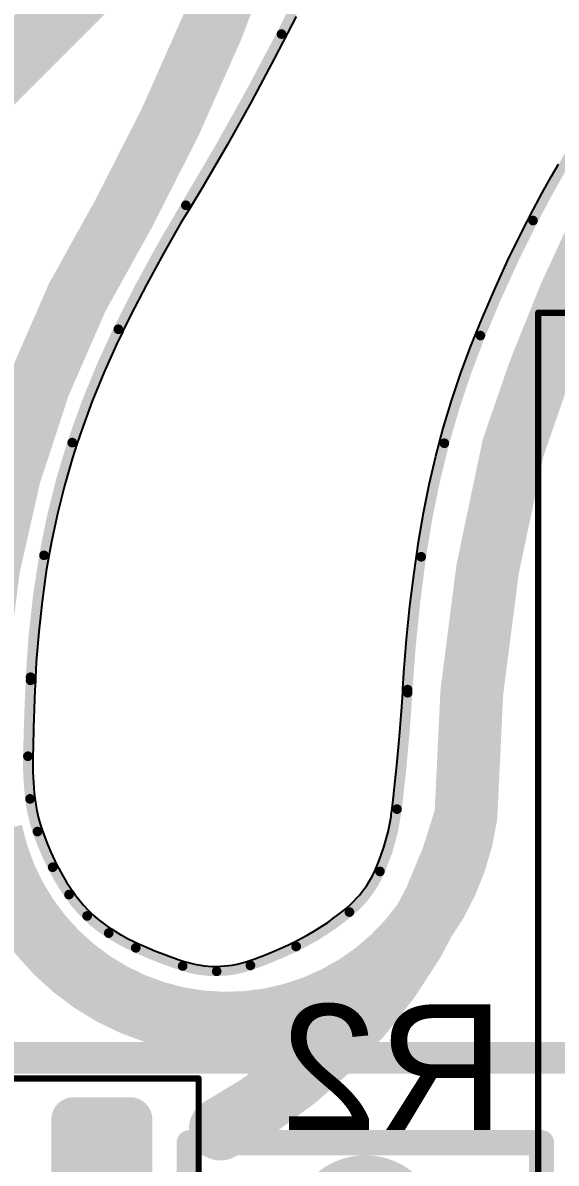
# Model space of a CAD drawing. Header units: inches. Extents: x -26.6 to 26.5, y -26.3 to 21.9.
# Drawn here: x 11.78 to 16.02, y -9.76 to -0.69 of the extents above; entities that cross this region are included whole.
import ezdxf

# ---------------------------------------------------------------- set-up
doc = ezdxf.new("R2010")
doc.units = ezdxf.units.IN
for name, color, linetype in [('Bottom 3D Body', 56, 'Continuous'), ('Bottom Assembly', 56, 'Continuous'), ('Bottom Component Center', 56, 'Continuous'), ('Bottom Courtyard', 56, 'Continuous'), ('Bottom Layer', 5, 'Continuous'), ('Bottom Overlay', 54, 'Continuous'), ('Bottom Solder', 6, 'Continuous'), ('Mechanical 4', 56, 'Continuous'), ('Multi-Layer', 9, 'Continuous'), ('Pad Holes', 156, 'Continuous'), ('Top 3D Body', 56, 'Continuous'), ('Top Courtyard', 56, 'Continuous'), ('Top Layer', 1, 'Continuous'), ('Top Overlay', 2, 'Continuous'), ('Top Paste', 8, 'Continuous'), ('Top Solder', 216, 'Continuous')]:
    doc.layers.add(name, color=color, linetype=linetype)
doc.styles.add('Arial', font='', dxfattribs={"height": 0.2})
doc.styles.get('Arial').set_extended_font_data('Arial')

# ---------------------------------------------------------------- blocks, each defined once
blk = doc.blocks.new('RES_THT_025W_10__B_18')
at = {"layer": 'Bottom Courtyard'}
for points in [[(-3.65, -1.4, 0.05, 0.05, 0), (-3.65, -0.85, 0.05, 0.05, 0)], [(3.65, -1.4, 0.05, 0.05, 0), (-3.65, -1.4, 0.05, 0.05, 0)]]:
    blk.add_lwpolyline(points, format="xyseb", dxfattribs=at)
blk.add_lwpolyline([(-3.6625, -1.4, 0.025, 0.025, 1), (-3.6375, -1.4, 0.025, 0.025, 1)], format="xyseb", close=True, dxfattribs=at)
blk.add_lwpolyline([(-3.6625, -1.4, 0.025, 0.025, 1), (-3.6375, -1.4, 0.025, 0.025, 1)], format="xyseb", close=True, dxfattribs=at)
blk = doc.blocks.new('SOP8_21')
at = {"layer": 'Top Layer'}
h = blk.add_hatch(color=1, dxfattribs=at)
edge = h.paths.add_edge_path()
edge.add_arc((-3.385, 2.13), 0.075, 90, 180)
edge.add_line((-3.46, 2.13), (-3.46, 1.68))
edge.add_arc((-3.385, 1.68), 0.075, 180, 270)
edge.add_line((-3.385, 1.605), (-1.775, 1.605))
edge.add_arc((-1.775, 1.68), 0.075, 270, 360)
edge.add_line((-1.7, 1.68), (-1.7, 2.13))
edge.add_arc((-1.775, 2.13), 0.075, 0, 90)
edge.add_line((-1.775, 2.205), (-3.385, 2.205))
h = blk.add_hatch(color=1, dxfattribs=at)
edge = h.paths.add_edge_path()
edge.add_arc((1.775, 2.13), 0.075, 90, 180)
edge.add_line((1.7, 2.13), (1.7, 1.68))
edge.add_arc((1.775, 1.68), 0.075, 180, 270)
edge.add_line((1.775, 1.605), (3.385, 1.605))
edge.add_arc((3.385, 1.68), 0.075, 270, 360)
edge.add_line((3.46, 1.68), (3.46, 2.13))
edge.add_arc((3.385, 2.13), 0.075, 0, 90)
edge.add_line((3.385, 2.205), (1.775, 2.205))
h = blk.add_hatch(color=1, dxfattribs=at)
edge = h.paths.add_edge_path()
edge.add_arc((-3.385, 0.86), 0.075, 90, 180)
edge.add_line((-3.46, 0.86), (-3.46, 0.41))
edge.add_arc((-3.385, 0.41), 0.075, 180, 270)
edge.add_line((-3.385, 0.335), (-1.775, 0.335))
edge.add_arc((-1.775, 0.41), 0.075, 270, 360)
edge.add_line((-1.7, 0.41), (-1.7, 0.86))
edge.add_arc((-1.775, 0.86), 0.075, 0, 90)
edge.add_line((-1.775, 0.935), (-3.385, 0.935))
h = blk.add_hatch(color=1, dxfattribs=at)
edge = h.paths.add_edge_path()
edge.add_arc((1.775, 0.86), 0.075, 90, 180)
edge.add_line((1.7, 0.86), (1.7, 0.41))
edge.add_arc((1.775, 0.41), 0.075, 180, 270)
edge.add_line((1.775, 0.335), (3.385, 0.335))
edge.add_arc((3.385, 0.41), 0.075, 270, 360)
edge.add_line((3.46, 0.41), (3.46, 0.86))
edge.add_arc((3.385, 0.86), 0.075, 0, 90)
edge.add_line((3.385, 0.935), (1.775, 0.935))
h = blk.add_hatch(color=1, dxfattribs=at)
edge = h.paths.add_edge_path()
edge.add_arc((-3.385, -0.41), 0.075, 90, 180)
edge.add_line((-3.46, -0.41), (-3.46, -0.86))
edge.add_arc((-3.385, -0.86), 0.075, 180, 270)
edge.add_line((-3.385, -0.935), (-1.775, -0.935))
edge.add_arc((-1.775, -0.86), 0.075, 270, 360)
edge.add_line((-1.7, -0.86), (-1.7, -0.41))
edge.add_arc((-1.775, -0.41), 0.075, 0, 90)
edge.add_line((-1.775, -0.335), (-3.385, -0.335))
h = blk.add_hatch(color=1, dxfattribs=at)
edge = h.paths.add_edge_path()
edge.add_arc((1.775, -0.41), 0.075, 90, 180)
edge.add_line((1.7, -0.41), (1.7, -0.86))
edge.add_arc((1.775, -0.86), 0.075, 180, 270)
edge.add_line((1.775, -0.935), (3.385, -0.935))
edge.add_arc((3.385, -0.86), 0.075, 270, 360)
edge.add_line((3.46, -0.86), (3.46, -0.41))
edge.add_arc((3.385, -0.41), 0.075, 0, 90)
edge.add_line((3.385, -0.335), (1.775, -0.335))
h = blk.add_hatch(color=1, dxfattribs=at)
edge = h.paths.add_edge_path()
edge.add_arc((-3.385, -1.68), 0.075, 90, 180)
edge.add_line((-3.46, -1.68), (-3.46, -2.13))
edge.add_arc((-3.385, -2.13), 0.075, 180, 270)
edge.add_line((-3.385, -2.205), (-1.775, -2.205))
edge.add_arc((-1.775, -2.13), 0.075, 270, 360)
edge.add_line((-1.7, -2.13), (-1.7, -1.68))
edge.add_arc((-1.775, -1.68), 0.075, 0, 90)
edge.add_line((-1.775, -1.605), (-3.385, -1.605))
h = blk.add_hatch(color=1, dxfattribs=at)
edge = h.paths.add_edge_path()
edge.add_arc((1.775, -1.68), 0.075, 90, 180)
edge.add_line((1.7, -1.68), (1.7, -2.13))
edge.add_arc((1.775, -2.13), 0.075, 180, 270)
edge.add_line((1.775, -2.205), (3.385, -2.205))
edge.add_arc((3.385, -2.13), 0.075, 270, 360)
edge.add_line((3.46, -2.13), (3.46, -1.68))
edge.add_arc((3.385, -1.68), 0.075, 0, 90)
edge.add_line((3.385, -1.605), (1.775, -1.605))
at = {"layer": 'Top Paste'}
h = blk.add_hatch(color=8, dxfattribs=at)
edge = h.paths.add_edge_path()
edge.add_arc((-3.385, 2.13), 0.075, 90, 180)
edge.add_line((-3.46, 2.13), (-3.46, 1.68))
edge.add_arc((-3.385, 1.68), 0.075, 180, 270)
edge.add_line((-3.385, 1.605), (-1.775, 1.605))
edge.add_arc((-1.775, 1.68), 0.075, 270, 360)
edge.add_line((-1.7, 1.68), (-1.7, 2.13))
edge.add_arc((-1.775, 2.13), 0.075, 0, 90)
edge.add_line((-1.775, 2.205), (-3.385, 2.205))
h = blk.add_hatch(color=8, dxfattribs=at)
edge = h.paths.add_edge_path()
edge.add_arc((1.775, 2.13), 0.075, 90, 180)
edge.add_line((1.7, 2.13), (1.7, 1.68))
edge.add_arc((1.775, 1.68), 0.075, 180, 270)
edge.add_line((1.775, 1.605), (3.385, 1.605))
edge.add_arc((3.385, 1.68), 0.075, 270, 360)
edge.add_line((3.46, 1.68), (3.46, 2.13))
edge.add_arc((3.385, 2.13), 0.075, 0, 90)
edge.add_line((3.385, 2.205), (1.775, 2.205))
h = blk.add_hatch(color=8, dxfattribs=at)
edge = h.paths.add_edge_path()
edge.add_arc((-3.385, 0.86), 0.075, 90, 180)
edge.add_line((-3.46, 0.86), (-3.46, 0.41))
edge.add_arc((-3.385, 0.41), 0.075, 180, 270)
edge.add_line((-3.385, 0.335), (-1.775, 0.335))
edge.add_arc((-1.775, 0.41), 0.075, 270, 360)
edge.add_line((-1.7, 0.41), (-1.7, 0.86))
edge.add_arc((-1.775, 0.86), 0.075, 0, 90)
edge.add_line((-1.775, 0.935), (-3.385, 0.935))
h = blk.add_hatch(color=8, dxfattribs=at)
edge = h.paths.add_edge_path()
edge.add_arc((1.775, 0.86), 0.075, 90, 180)
edge.add_line((1.7, 0.86), (1.7, 0.41))
edge.add_arc((1.775, 0.41), 0.075, 180, 270)
edge.add_line((1.775, 0.335), (3.385, 0.335))
edge.add_arc((3.385, 0.41), 0.075, 270, 360)
edge.add_line((3.46, 0.41), (3.46, 0.86))
edge.add_arc((3.385, 0.86), 0.075, 0, 90)
edge.add_line((3.385, 0.935), (1.775, 0.935))
h = blk.add_hatch(color=8, dxfattribs=at)
edge = h.paths.add_edge_path()
edge.add_arc((-3.385, -0.41), 0.075, 90, 180)
edge.add_line((-3.46, -0.41), (-3.46, -0.86))
edge.add_arc((-3.385, -0.86), 0.075, 180, 270)
edge.add_line((-3.385, -0.935), (-1.775, -0.935))
edge.add_arc((-1.775, -0.86), 0.075, 270, 360)
edge.add_line((-1.7, -0.86), (-1.7, -0.41))
edge.add_arc((-1.775, -0.41), 0.075, 0, 90)
edge.add_line((-1.775, -0.335), (-3.385, -0.335))
h = blk.add_hatch(color=8, dxfattribs=at)
edge = h.paths.add_edge_path()
edge.add_arc((1.775, -0.41), 0.075, 90, 180)
edge.add_line((1.7, -0.41), (1.7, -0.86))
edge.add_arc((1.775, -0.86), 0.075, 180, 270)
edge.add_line((1.775, -0.935), (3.385, -0.935))
edge.add_arc((3.385, -0.86), 0.075, 270, 360)
edge.add_line((3.46, -0.86), (3.46, -0.41))
edge.add_arc((3.385, -0.41), 0.075, 0, 90)
edge.add_line((3.385, -0.335), (1.775, -0.335))
h = blk.add_hatch(color=8, dxfattribs=at)
edge = h.paths.add_edge_path()
edge.add_arc((-3.385, -1.68), 0.075, 90, 180)
edge.add_line((-3.46, -1.68), (-3.46, -2.13))
edge.add_arc((-3.385, -2.13), 0.075, 180, 270)
edge.add_line((-3.385, -2.205), (-1.775, -2.205))
edge.add_arc((-1.775, -2.13), 0.075, 270, 360)
edge.add_line((-1.7, -2.13), (-1.7, -1.68))
edge.add_arc((-1.775, -1.68), 0.075, 0, 90)
edge.add_line((-1.775, -1.605), (-3.385, -1.605))
h = blk.add_hatch(color=8, dxfattribs=at)
edge = h.paths.add_edge_path()
edge.add_arc((1.775, -1.68), 0.075, 90, 180)
edge.add_line((1.7, -1.68), (1.7, -2.13))
edge.add_arc((1.775, -2.13), 0.075, 180, 270)
edge.add_line((1.775, -2.205), (3.385, -2.205))
edge.add_arc((3.385, -2.13), 0.075, 270, 360)
edge.add_line((3.46, -2.13), (3.46, -1.68))
edge.add_arc((3.385, -1.68), 0.075, 0, 90)
edge.add_line((3.385, -1.605), (1.775, -1.605))
at = {"layer": 'Top Solder'}
h = blk.add_hatch(color=216, dxfattribs=at)
edge = h.paths.add_edge_path()
edge.add_arc((-3.385, 2.13), 0.177, 90, 180)
edge.add_line((-3.562, 2.13), (-3.562, 1.68))
edge.add_arc((-3.385, 1.68), 0.177, 180, 270)
edge.add_line((-3.385, 1.503), (-1.775, 1.503))
edge.add_arc((-1.775, 1.68), 0.177, 270, 360)
edge.add_line((-1.598, 1.68), (-1.598, 2.13))
edge.add_arc((-1.775, 2.13), 0.177, 0, 90)
edge.add_line((-1.775, 2.307), (-3.385, 2.307))
h = blk.add_hatch(color=216, dxfattribs=at)
edge = h.paths.add_edge_path()
edge.add_arc((1.775, 2.13), 0.177, 90, 180)
edge.add_line((1.598, 2.13), (1.598, 1.68))
edge.add_arc((1.775, 1.68), 0.177, 180, 270)
edge.add_line((1.775, 1.503), (3.385, 1.503))
edge.add_arc((3.385, 1.68), 0.177, 270, 360)
edge.add_line((3.562, 1.68), (3.562, 2.13))
edge.add_arc((3.385, 2.13), 0.177, 0, 90)
edge.add_line((3.385, 2.307), (1.775, 2.307))
h = blk.add_hatch(color=216, dxfattribs=at)
edge = h.paths.add_edge_path()
edge.add_arc((-3.385, 0.86), 0.177, 90, 180)
edge.add_line((-3.562, 0.86), (-3.562, 0.41))
edge.add_arc((-3.385, 0.41), 0.177, 180, 270)
edge.add_line((-3.385, 0.233), (-1.775, 0.233))
edge.add_arc((-1.775, 0.41), 0.177, 270, 360)
edge.add_line((-1.598, 0.41), (-1.598, 0.86))
edge.add_arc((-1.775, 0.86), 0.177, 0, 90)
edge.add_line((-1.775, 1.037), (-3.385, 1.037))
h = blk.add_hatch(color=216, dxfattribs=at)
edge = h.paths.add_edge_path()
edge.add_arc((1.775, 0.86), 0.177, 90, 180)
edge.add_line((1.598, 0.86), (1.598, 0.41))
edge.add_arc((1.775, 0.41), 0.177, 180, 270)
edge.add_line((1.775, 0.233), (3.385, 0.233))
edge.add_arc((3.385, 0.41), 0.177, 270, 360)
edge.add_line((3.562, 0.41), (3.562, 0.86))
edge.add_arc((3.385, 0.86), 0.177, 0, 90)
edge.add_line((3.385, 1.037), (1.775, 1.037))
h = blk.add_hatch(color=216, dxfattribs=at)
edge = h.paths.add_edge_path()
edge.add_arc((-3.385, -0.41), 0.177, 90, 180)
edge.add_line((-3.562, -0.41), (-3.562, -0.86))
edge.add_arc((-3.385, -0.86), 0.177, 180, 270)
edge.add_line((-3.385, -1.037), (-1.775, -1.037))
edge.add_arc((-1.775, -0.86), 0.177, 270, 360)
edge.add_line((-1.598, -0.86), (-1.598, -0.41))
edge.add_arc((-1.775, -0.41), 0.177, 0, 90)
edge.add_line((-1.775, -0.233), (-3.385, -0.233))
h = blk.add_hatch(color=216, dxfattribs=at)
edge = h.paths.add_edge_path()
edge.add_arc((1.775, -0.41), 0.177, 90, 180)
edge.add_line((1.598, -0.41), (1.598, -0.86))
edge.add_arc((1.775, -0.86), 0.177, 180, 270)
edge.add_line((1.775, -1.037), (3.385, -1.037))
edge.add_arc((3.385, -0.86), 0.177, 270, 360)
edge.add_line((3.562, -0.86), (3.562, -0.41))
edge.add_arc((3.385, -0.41), 0.177, 0, 90)
edge.add_line((3.385, -0.233), (1.775, -0.233))
h = blk.add_hatch(color=216, dxfattribs=at)
edge = h.paths.add_edge_path()
edge.add_arc((-3.385, -1.68), 0.177, 90, 180)
edge.add_line((-3.562, -1.68), (-3.562, -2.13))
edge.add_arc((-3.385, -2.13), 0.177, 180, 270)
edge.add_line((-3.385, -2.307), (-1.775, -2.307))
edge.add_arc((-1.775, -2.13), 0.177, 270, 360)
edge.add_line((-1.598, -2.13), (-1.598, -1.68))
edge.add_arc((-1.775, -1.68), 0.177, 0, 90)
edge.add_line((-1.775, -1.503), (-3.385, -1.503))
h = blk.add_hatch(color=216, dxfattribs=at)
edge = h.paths.add_edge_path()
edge.add_arc((1.775, -1.68), 0.177, 90, 180)
edge.add_line((1.598, -1.68), (1.598, -2.13))
edge.add_arc((1.775, -2.13), 0.177, 180, 270)
edge.add_line((1.775, -2.307), (3.385, -2.307))
edge.add_arc((3.385, -2.13), 0.177, 270, 360)
edge.add_line((3.562, -2.13), (3.562, -1.68))
edge.add_arc((3.385, -1.68), 0.177, 0, 90)
edge.add_line((3.385, -1.503), (1.775, -1.503))
at = {"layer": 'Top 3D Body'}
for points in [[(-2.821, 2.794, 0.2, 0.2, 1), (-3.021, 2.794, 0.2, 0.2, 1)], [(-3.071, 2.794, 0.1, 0.1, 1), (-2.971, 2.794, 0.1, 0.1, 1)], [(-2.871, 2.794, 0.1, 0.1, 1), (-2.771, 2.794, 0.1, 0.1, 1)], [(-1.9818, 2.425, 0.0635, 0.0635, 1), (-1.9183, 2.425, 0.0635, 0.0635, 1)], [(-1.9818, 2.425, 0.0635, 0.0635, 1), (-1.9183, 2.425, 0.0635, 0.0635, 1)], [(1.9183, 2.425, 0.0635, 0.0635, 1), (1.9818, 2.425, 0.0635, 0.0635, 1)], [(1.9183, 2.425, 0.0635, 0.0635, 1), (1.9818, 2.425, 0.0635, 0.0635, 1)], [(-1.9818, -2.425, 0.0635, 0.0635, 1), (-1.9183, -2.425, 0.0635, 0.0635, 1)], [(-1.9818, -2.425, 0.0635, 0.0635, 1), (-1.9183, -2.425, 0.0635, 0.0635, 1)], [(1.9183, -2.425, 0.0635, 0.0635, 1), (1.9818, -2.425, 0.0635, 0.0635, 1)], [(1.9183, -2.425, 0.0635, 0.0635, 1), (1.9818, -2.425, 0.0635, 0.0635, 1)]]:
    blk.add_lwpolyline(points, format="xyseb", close=True, dxfattribs=at)
for points in [[(-1.95, 2.425, 0.127, 0.127, 0), (1.95, 2.425, 0.127, 0.127, 0)], [(-1.95, 2.425, 0.127, 0.127, 0), (-1.95, -2.425, 0.127, 0.127, 0)], [(1.95, 2.425, 0.127, 0.127, 0), (1.95, -2.425, 0.127, 0.127, 0)], [(-1.95, -2.425, 0.127, 0.127, 0), (1.95, -2.425, 0.127, 0.127, 0)]]:
    blk.add_lwpolyline(points, format="xyseb", dxfattribs=at)
at = {"layer": 'Top Courtyard'}
for points in [[(-3.71, 2.675, 0.05, 0.05, 0), (3.71, 2.675, 0.05, 0.05, 0)], [(-3.71, 2.675, 0.05, 0.05, 0), (-3.71, -2.675, 0.05, 0.05, 0)], [(3.71, 2.675, 0.05, 0.05, 0), (3.71, -2.675, 0.05, 0.05, 0)], [(-3.71, -2.675, 0.05, 0.05, 0), (3.71, -2.675, 0.05, 0.05, 0)]]:
    blk.add_lwpolyline(points, format="xyseb", dxfattribs=at)
for points in [[(-3.7225, 2.675, 0.025, 0.025, 1), (-3.6975, 2.675, 0.025, 0.025, 1)], [(-3.7225, 2.675, 0.025, 0.025, 1), (-3.6975, 2.675, 0.025, 0.025, 1)], [(3.6975, 2.675, 0.025, 0.025, 1), (3.7225, 2.675, 0.025, 0.025, 1)], [(3.6975, 2.675, 0.025, 0.025, 1), (3.7225, 2.675, 0.025, 0.025, 1)], [(-3.7225, -2.675, 0.025, 0.025, 1), (-3.6975, -2.675, 0.025, 0.025, 1)], [(-3.7225, -2.675, 0.025, 0.025, 1), (-3.6975, -2.675, 0.025, 0.025, 1)], [(3.6975, -2.675, 0.025, 0.025, 1), (3.7225, -2.675, 0.025, 0.025, 1)], [(3.6975, -2.675, 0.025, 0.025, 1), (3.7225, -2.675, 0.025, 0.025, 1)]]:
    blk.add_lwpolyline(points, format="xyseb", close=True, dxfattribs=at)
at = {"layer": 'Top Overlay'}
for points in [[(-2.821, 2.794, 0.2, 0.2, 1), (-3.021, 2.794, 0.2, 0.2, 1)], [(-3.071, 2.794, 0.1, 0.1, 1), (-2.971, 2.794, 0.1, 0.1, 1)], [(-2.871, 2.794, 0.1, 0.1, 1), (-2.771, 2.794, 0.1, 0.1, 1)], [(-1.9818, 2.525, 0.0635, 0.0635, 1), (-1.9183, 2.525, 0.0635, 0.0635, 1)], [(1.9183, 2.525, 0.0635, 0.0635, 1), (1.9818, 2.525, 0.0635, 0.0635, 1)], [(-1.9818, -2.525, 0.0635, 0.0635, 1), (-1.9183, -2.525, 0.0635, 0.0635, 1)], [(1.9183, -2.525, 0.0635, 0.0635, 1), (1.9818, -2.525, 0.0635, 0.0635, 1)]]:
    blk.add_lwpolyline(points, format="xyseb", close=True, dxfattribs=at)
for points in [[(-1.95, 2.525, 0.127, 0.127, 0), (1.95, 2.525, 0.127, 0.127, 0)], [(-1.95, -2.525, 0.127, 0.127, 0), (1.95, -2.525, 0.127, 0.127, 0)]]:
    blk.add_lwpolyline(points, format="xyseb", dxfattribs=at)
blk = doc.blocks.new('THT_CAP_B_24')
at = {"layer": 'Bottom Layer'}
blk.add_hatch(color=5, dxfattribs=at).paths.add_polyline_path([(-3.1, 0.6), (-1.9, 0.6), (-1.9, -0.6), (-3.1, -0.6)])
h = blk.add_hatch(color=5, dxfattribs=at)
edge = h.paths.add_edge_path()
edge.add_arc((2.5, 0), 0.6, 0, 360)
at = {"layer": 'Bottom Solder'}
blk.add_hatch(color=6, dxfattribs=at).paths.add_polyline_path([(-3.1, 0.6), (-1.9, 0.6), (-1.9, -0.6), (-3.1, -0.6)])
h = blk.add_hatch(color=6, dxfattribs=at)
edge = h.paths.add_edge_path()
edge.add_arc((2.5, 0), 0.6, 0, 360)
at = {"layer": 'Multi-Layer'}
blk.add_hatch(color=9, dxfattribs=at).paths.add_polyline_path([(-3.1, 0.6), (-1.9, 0.6), (-1.9, -0.6), (-3.1, -0.6)])
h = blk.add_hatch(color=9, dxfattribs=at)
edge = h.paths.add_edge_path()
edge.add_arc((2.5, 0), 0.6, 0, 360)
at = {"layer": 'Pad Holes'}
h = blk.add_hatch(color=7, dxfattribs=at)
edge = h.paths.add_edge_path()
edge.add_arc((-2.5, 0), 0.35, 0, 360)
h = blk.add_hatch(color=7, dxfattribs=at)
edge = h.paths.add_edge_path()
edge.add_arc((2.5, 0), 0.35, 0, 360)
at = {"layer": 'Top Layer'}
blk.add_hatch(color=1, dxfattribs=at).paths.add_polyline_path([(-3.1, 0.6), (-1.9, 0.6), (-1.9, -0.6), (-3.1, -0.6)])
h = blk.add_hatch(color=1, dxfattribs=at)
edge = h.paths.add_edge_path()
edge.add_arc((2.5, 0), 0.6, 0, 360)
at = {"layer": 'Top Solder'}
blk.add_hatch(color=216, dxfattribs=at).paths.add_polyline_path([(-3.1, 0.6), (-1.9, 0.6), (-1.9, -0.6), (-3.1, -0.6)])
h = blk.add_hatch(color=216, dxfattribs=at)
edge = h.paths.add_edge_path()
edge.add_arc((2.5, 0), 0.6, 0, 360)
at = {"layer": 'Bottom 3D Body'}
for points in [[(-2, 1.3, 0.2, 0.2, 0), (2, 1.3, 0.2, 0.2, 0)], [(-2, 1.3, 0.2, 0.2, 0), (-2, -1.3, 0.2, 0.2, 0)], [(2, 1.3, 0.2, 0.2, 0), (2, -1.3, 0.2, 0.2, 0)], [(-2, -1.3, 0.2, 0.2, 0), (2, -1.3, 0.2, 0.2, 0)]]:
    blk.add_lwpolyline(points, format="xyseb", dxfattribs=at)
for points in [[(-2.05, 1.3, 0.1, 0.1, 1), (-1.95, 1.3, 0.1, 0.1, 1)], [(-2.05, 1.3, 0.1, 0.1, 1), (-1.95, 1.3, 0.1, 0.1, 1)], [(1.95, 1.3, 0.1, 0.1, 1), (2.05, 1.3, 0.1, 0.1, 1)], [(1.95, 1.3, 0.1, 0.1, 1), (2.05, 1.3, 0.1, 0.1, 1)], [(-2.05, -1.3, 0.1, 0.1, 1), (-1.95, -1.3, 0.1, 0.1, 1)], [(-2.05, -1.3, 0.1, 0.1, 1), (-1.95, -1.3, 0.1, 0.1, 1)], [(1.95, -1.3, 0.1, 0.1, 1), (2.05, -1.3, 0.1, 0.1, 1)], [(1.95, -1.3, 0.1, 0.1, 1), (2.05, -1.3, 0.1, 0.1, 1)]]:
    blk.add_lwpolyline(points, format="xyseb", close=True, dxfattribs=at)
at = {"layer": 'Bottom Assembly'}
for points in [[(-3.2, 1.4, 0.2, 0.2, 0), (3.2, 1.4, 0.2, 0.2, 0)], [(-3.2, 1.4, 0.2, 0.2, 0), (-3.2, -1.4, 0.2, 0.2, 0)], [(3.2, 1.4, 0.2, 0.2, 0), (3.2, -1.4, 0.2, 0.2, 0)], [(-3.2, -1.4, 0.2, 0.2, 0), (3.2, -1.4, 0.2, 0.2, 0)]]:
    blk.add_lwpolyline(points, format="xyseb", dxfattribs=at)
for points in [[(-3.25, 1.4, 0.1, 0.1, 1), (-3.15, 1.4, 0.1, 0.1, 1)], [(-3.25, 1.4, 0.1, 0.1, 1), (-3.15, 1.4, 0.1, 0.1, 1)], [(3.15, 1.4, 0.1, 0.1, 1), (3.25, 1.4, 0.1, 0.1, 1)], [(3.15, 1.4, 0.1, 0.1, 1), (3.25, 1.4, 0.1, 0.1, 1)], [(-3.25, -1.4, 0.1, 0.1, 1), (-3.15, -1.4, 0.1, 0.1, 1)], [(-3.25, -1.4, 0.1, 0.1, 1), (-3.15, -1.4, 0.1, 0.1, 1)], [(3.15, -1.4, 0.1, 0.1, 1), (3.25, -1.4, 0.1, 0.1, 1)], [(3.15, -1.4, 0.1, 0.1, 1), (3.25, -1.4, 0.1, 0.1, 1)]]:
    blk.add_lwpolyline(points, format="xyseb", close=True, dxfattribs=at)
at = {"layer": 'Bottom Component Center'}
for points in [[(0, 0.5, 0.1, 0.1, 0), (0, -0.5, 0.1, 0.1, 0)], [(-0.5, 0, 0.1, 0.1, 0), (0.5, 0, 0.1, 0.1, 0)]]:
    blk.add_lwpolyline(points, format="xyseb", dxfattribs=at)
for points in [[(-0.025, 0.5, 0.05, 0.05, 1), (0.025, 0.5, 0.05, 0.05, 1)], [(-0.525, 0, 0.05, 0.05, 1), (-0.475, 0, 0.05, 0.05, 1)], [(0.475, 0, 0.05, 0.05, 1), (0.525, 0, 0.05, 0.05, 1)], [(-0.025, -0.5, 0.05, 0.05, 1), (0.025, -0.5, 0.05, 0.05, 1)]]:
    blk.add_lwpolyline(points, format="xyseb", close=True, dxfattribs=at)
at = {"layer": 'Bottom Courtyard'}
for points in [[(-3.2, 1.4, 0.2, 0.2, 0), (3.2, 1.4, 0.2, 0.2, 0)], [(-3.2, 1.4, 0.2, 0.2, 0), (-3.2, -1.4, 0.2, 0.2, 0)], [(3.2, 1.4, 0.2, 0.2, 0), (3.2, -1.4, 0.2, 0.2, 0)], [(-3.2, -1.4, 0.2, 0.2, 0), (3.2, -1.4, 0.2, 0.2, 0)]]:
    blk.add_lwpolyline(points, format="xyseb", dxfattribs=at)
for points in [[(-3.25, 1.4, 0.1, 0.1, 1), (-3.15, 1.4, 0.1, 0.1, 1)], [(-3.25, 1.4, 0.1, 0.1, 1), (-3.15, 1.4, 0.1, 0.1, 1)], [(3.15, 1.4, 0.1, 0.1, 1), (3.25, 1.4, 0.1, 0.1, 1)], [(3.15, 1.4, 0.1, 0.1, 1), (3.25, 1.4, 0.1, 0.1, 1)], [(-3.25, -1.4, 0.1, 0.1, 1), (-3.15, -1.4, 0.1, 0.1, 1)], [(-3.25, -1.4, 0.1, 0.1, 1), (-3.15, -1.4, 0.1, 0.1, 1)], [(3.15, -1.4, 0.1, 0.1, 1), (3.25, -1.4, 0.1, 0.1, 1)], [(3.15, -1.4, 0.1, 0.1, 1), (3.25, -1.4, 0.1, 0.1, 1)]]:
    blk.add_lwpolyline(points, format="xyseb", close=True, dxfattribs=at)
at = {"layer": 'Bottom Overlay'}
for points in [[(-2, 1.3, 0.2, 0.2, 0), (2, 1.3, 0.2, 0.2, 0)], [(-2, 1.3, 0.2, 0.2, 0), (-2, 0.975, 0.2, 0.2, 0)], [(2, 1.3, 0.2, 0.2, 0), (2, 0.975, 0.2, 0.2, 0)], [(-2, -0.975, 0.2, 0.2, 0), (-2, -1.3, 0.2, 0.2, 0)], [(2, -0.975, 0.2, 0.2, 0), (2, -1.3, 0.2, 0.2, 0)], [(-2, -1.3, 0.2, 0.2, 0), (2, -1.3, 0.2, 0.2, 0)]]:
    blk.add_lwpolyline(points, format="xyseb", dxfattribs=at)
for points in [[(-2.05, 1.3, 0.1, 0.1, 1), (-1.95, 1.3, 0.1, 0.1, 1)], [(-2.05, 1.3, 0.1, 0.1, 1), (-1.95, 1.3, 0.1, 0.1, 1)], [(1.95, 1.3, 0.1, 0.1, 1), (2.05, 1.3, 0.1, 0.1, 1)], [(1.95, 1.3, 0.1, 0.1, 1), (2.05, 1.3, 0.1, 0.1, 1)], [(-2.05, 0.975, 0.1, 0.1, 1), (-1.95, 0.975, 0.1, 0.1, 1)], [(1.95, 0.975, 0.1, 0.1, 1), (2.05, 0.975, 0.1, 0.1, 1)], [(-2.05, -0.975, 0.1, 0.1, 1), (-1.95, -0.975, 0.1, 0.1, 1)], [(1.95, -0.975, 0.1, 0.1, 1), (2.05, -0.975, 0.1, 0.1, 1)], [(-2.05, -1.3, 0.1, 0.1, 1), (-1.95, -1.3, 0.1, 0.1, 1)], [(-2.05, -1.3, 0.1, 0.1, 1), (-1.95, -1.3, 0.1, 0.1, 1)], [(1.95, -1.3, 0.1, 0.1, 1), (2.05, -1.3, 0.1, 0.1, 1)], [(1.95, -1.3, 0.1, 0.1, 1), (2.05, -1.3, 0.1, 0.1, 1)]]:
    blk.add_lwpolyline(points, format="xyseb", close=True, dxfattribs=at)

msp = doc.modelspace()

# ---------------------------------------------------------------- linework, layer by layer
at = {"layer": 'Bottom Layer'}
for p, q in [((13.9497, -0.6435), (13.7785, -0.9762)), ((13.7785, -0.9762), (13.5939, -1.3203)), ((13.5939, -1.3203), (13.4035, -1.6613)), ((13.4035, -1.6613), (13.2073, -1.9989)), ((15.9797, -1.9144), (16.0349, -1.8192)), ((15.9054, -2.0474), (15.9797, -1.9144)), ((13.2073, -1.9989), (13.1061, -2.1664)), ((15.8335, -2.1818), (15.9054, -2.0474)), ((13.1061, -2.1664), (13.0345, -2.2865)), ((15.7412, -2.3619), (15.8335, -2.1818)), ((13.0345, -2.2865), (12.8954, -2.5289)), ((15.6311, -2.5889), (15.7412, -2.3619)), ((12.8954, -2.5289), (12.7616, -2.7744)), ((15.5261, -2.8184), (15.6311, -2.5889)), ((12.7616, -2.7744), (12.6334, -3.0228)), ((15.4262, -3.0502), (15.5261, -2.8184)), ((12.6334, -3.0228), (12.5713, -3.148)), ((15.3363, -3.2725), (15.4262, -3.0502)), ((12.571, -3.1487), (12.5188, -3.2579)), ((12.5713, -3.148), (12.571, -3.1487)), ((12.5188, -3.2579), (12.4201, -3.4789)), ((15.2577, -3.4855), (15.3363, -3.2725)), ((12.4201, -3.4789), (12.3289, -3.7032)), ((15.1856, -3.7009), (15.2577, -3.4855)), ((12.3289, -3.7032), (12.2454, -3.9304)), ((15.1202, -3.9185), (15.1856, -3.7009)), ((12.2454, -3.9304), (12.2064, -4.0456)), ((15.0909, -4.0282), (15.1202, -3.9185)), ((12.2064, -4.0456), (12.1715, -4.155)), ((15.061, -4.1401), (15.0909, -4.0282)), ((12.1715, -4.155), (12.1077, -4.3756)), ((15.0079, -4.3655), (15.061, -4.1401)), ((12.1077, -4.3756), (12.052, -4.5984)), ((14.9616, -4.5925), (15.0079, -4.3655)), ((12.052, -4.5984), (12.0044, -4.8231)), ((14.9222, -4.8207), (14.9616, -4.5925)), ((12.0044, -4.8231), (11.9837, -4.9361)), ((14.8872, -5.0672), (14.9222, -4.8207)), ((11.9837, -4.9361), (11.9638, -5.0558)), ((11.9638, -5.0558), (11.9297, -5.2961)), ((14.8549, -5.3315), (14.8872, -5.0672)), ((11.9297, -5.2961), (11.903, -5.5373)), ((14.8278, -5.5964), (14.8549, -5.3315)), ((11.903, -5.5373), (11.8837, -5.7792)), ((14.806, -5.8617), (14.8278, -5.5964)), ((11.8837, -5.7792), (11.8769, -5.9004)), ((14.7977, -5.9946), (14.806, -5.8617)), ((11.8769, -5.9254), (11.8734, -6.0006)), ((11.8769, -5.9004), (11.8769, -5.9254)), ((11.8734, -6.0006), (11.8672, -6.151)), ((14.79, -6.1351), (14.7977, -6.0196)), ((14.7977, -6.0196), (14.7977, -5.9946)), ((14.7977, -5.9946), (14.7977, -5.9946)), ((11.8672, -6.151), (11.8621, -6.3015)), ((14.7723, -6.366), (14.79, -6.1351)), ((11.8621, -6.3015), (11.8579, -6.452)), ((14.7512, -6.5965), (14.7723, -6.366)), ((11.8563, -6.5281), (11.8558, -6.5698)), ((11.8579, -6.452), (11.8563, -6.5272)), ((11.8563, -6.5272), (11.8563, -6.5281)), ((11.8558, -6.5698), (11.857, -6.653)), ((14.7275, -6.8206), (14.7512, -6.5965)), ((11.857, -6.653), (11.861, -6.7362)), ((11.861, -6.7362), (11.8679, -6.8192)), ((11.8679, -6.8192), (11.8724, -6.8606)), ((11.8724, -6.8606), (11.8725, -6.8614)), ((11.8725, -6.8614), (11.8768, -6.8934)), ((14.7135, -6.9417), (14.7269, -6.8268)), ((14.7269, -6.8268), (14.7275, -6.8206)), ((11.8768, -6.8934), (11.8878, -6.9571)), ((11.8878, -6.9571), (11.9022, -7.0202)), ((14.7067, -6.9902), (14.7133, -6.9427)), ((14.7133, -6.9427), (14.7135, -6.9417)), ((14.7135, -6.9417), (14.7135, -6.9417)), ((11.9022, -7.0202), (11.92, -7.0823)), ((14.6804, -7.1288), (14.6938, -7.0606)), ((14.6938, -7.0606), (14.7046, -7.0051)), ((14.7046, -7.0051), (14.7067, -6.9902)), ((11.92, -7.0823), (11.9301, -7.113)), ((11.9301, -7.113), (11.9303, -7.1135)), ((11.9303, -7.1135), (11.9303, -7.1135)), ((11.9303, -7.1135), (11.9429, -7.1491)), ((11.9429, -7.1491), (11.9701, -7.2197)), ((14.6472, -7.2503), (14.6804, -7.1288)), ((11.9701, -7.2197), (11.9997, -7.2893)), ((14.6233, -7.3178), (14.6472, -7.2503)), ((11.9997, -7.2893), (12.0317, -7.3578)), ((14.6051, -7.3691), (14.6233, -7.3178)), ((12.0317, -7.3578), (12.0486, -7.3917)), ((12.0486, -7.3917), (12.0629, -7.4192)), ((12.0629, -7.4192), (12.093, -7.4736)), ((14.5643, -7.4622), (14.5806, -7.4278)), ((14.5806, -7.4278), (14.5808, -7.4273)), ((14.5808, -7.4273), (14.5809, -7.4272)), ((14.5809, -7.4272), (14.6051, -7.3691)), ((14.5809, -7.4272), (14.5809, -7.4272)), ((12.093, -7.4736), (12.1248, -7.5269)), ((14.5107, -7.5555), (14.5598, -7.4717)), ((14.5598, -7.4717), (14.5643, -7.4622)), ((12.1248, -7.5269), (12.1584, -7.5792)), ((12.1584, -7.5792), (12.1759, -7.6049)), ((12.1759, -7.6049), (12.1761, -7.6052)), ((12.1761, -7.6052), (12.1761, -7.6052)), ((12.1761, -7.6052), (12.1916, -7.6271)), ((14.4523, -7.6332), (14.5107, -7.5555)), ((12.1916, -7.6271), (12.2242, -7.6696)), ((12.2242, -7.6696), (12.2589, -7.7104)), ((14.3491, -7.7359), (14.3854, -7.7037)), ((14.3854, -7.7037), (14.4523, -7.6332)), ((12.2589, -7.7104), (12.2955, -7.7496)), ((12.2955, -7.7496), (12.3144, -7.7685)), ((12.3144, -7.7685), (12.3148, -7.7688)), ((12.3148, -7.7688), (12.3148, -7.7688)), ((12.3148, -7.7688), (12.334, -7.787)), ((12.334, -7.787), (12.3736, -7.8217)), ((14.2529, -7.8103), (14.3004, -7.7753)), ((14.3004, -7.7753), (14.3145, -7.7639)), ((14.3145, -7.7639), (14.3486, -7.7363)), ((14.3486, -7.7363), (14.3491, -7.7359)), ((14.3491, -7.7359), (14.3491, -7.7359)), ((12.3736, -7.8217), (12.3738, -7.8219)), ((12.3738, -7.8219), (12.3953, -7.8389)), ((12.3953, -7.8389), (12.3954, -7.839)), ((12.3954, -7.839), (12.4153, -7.8548)), ((12.4153, -7.8548), (12.4156, -7.855)), ((12.4156, -7.855), (12.4583, -7.8855)), ((12.4583, -7.8855), (12.4642, -7.8894)), ((14.0965, -7.916), (14.2006, -7.8487)), ((14.2006, -7.8487), (14.2529, -7.8103)), ((12.4642, -7.8894), (12.4804, -7.9001)), ((12.4804, -7.9001), (12.4807, -7.9003)), ((12.4807, -7.9003), (12.4808, -7.9004)), ((12.4808, -7.9004), (12.5061, -7.9163)), ((12.5061, -7.9163), (12.5572, -7.9465)), ((12.5572, -7.9465), (12.5577, -7.9468)), ((12.5577, -7.9468), (12.5828, -7.9605)), ((12.5828, -7.9605), (12.5829, -7.9605)), ((12.5829, -7.9605), (12.585, -7.9616)), ((12.585, -7.9616), (12.6103, -7.9754)), ((12.6103, -7.9754), (12.6639, -8.0021)), ((13.9331, -8.0045), (13.9884, -7.9767)), ((13.9884, -7.9767), (14.0371, -7.9493)), ((14.0371, -7.9493), (14.0372, -7.9493)), ((14.0372, -7.9493), (14.0378, -7.9489)), ((14.0378, -7.9489), (14.0965, -7.916)), ((12.6639, -8.0021), (12.6917, -8.0151)), ((12.6917, -8.0151), (12.7367, -8.0351)), ((12.7367, -8.0351), (12.8275, -8.0733)), ((13.7108, -8.1025), (13.8003, -8.0653)), ((13.8003, -8.0653), (13.8888, -8.0256)), ((13.8888, -8.0256), (13.9041, -8.0183)), ((13.9041, -8.0183), (13.9325, -8.0048)), ((13.9325, -8.0048), (13.9331, -8.0045)), ((13.9331, -8.0045), (13.9331, -8.0045)), ((12.8275, -8.0733), (12.9193, -8.109)), ((12.9193, -8.109), (13.0121, -8.1422)), ((13.0121, -8.1422), (13.0193, -8.1447)), ((13.0193, -8.1447), (13.0588, -8.1579)), ((13.0588, -8.1579), (13.0595, -8.1581)), ((13.0595, -8.1581), (13.0909, -8.1677)), ((13.5487, -8.1619), (13.574, -8.1536)), ((13.574, -8.1536), (13.5747, -8.1534)), ((13.5747, -8.1534), (13.6203, -8.1371)), ((13.5747, -8.1534), (13.5747, -8.1534)), ((13.6203, -8.1371), (13.7108, -8.1025)), ((13.0909, -8.1677), (13.1547, -8.1829)), ((13.1547, -8.1829), (13.1548, -8.1829)), ((13.1548, -8.1829), (13.1749, -8.186)), ((13.1749, -8.186), (13.2197, -8.193)), ((13.2197, -8.193), (13.2198, -8.193)), ((13.2198, -8.193), (13.2852, -8.1978)), ((13.2852, -8.1978), (13.2918, -8.1978)), ((13.2918, -8.1978), (13.318, -8.1981)), ((13.318, -8.1981), (13.3185, -8.1981)), ((13.3185, -8.1981), (13.351, -8.1972)), ((13.3185, -8.1981), (13.3185, -8.1981)), ((13.351, -8.1972), (13.4157, -8.1913)), ((13.4157, -8.1913), (13.4158, -8.1913)), ((13.4158, -8.1913), (13.4408, -8.1869)), ((13.4408, -8.1869), (13.48, -8.1801)), ((13.48, -8.1801), (13.4801, -8.1801)), ((13.4801, -8.1801), (13.543, -8.1637)), ((13.543, -8.1637), (13.5487, -8.1619))]:
    msp.add_line(p, q, dxfattribs=at)
for points in [[(11.2439, -1.4561, 0.5, 0.5, 0), (13.4561, 0.7561, 0.5, 0.5, 0)], [(9.7805, -8.925, 0.25, 0.25, 0), (20.05, -8.925, 0.25, 0.25, 0)]]:
    msp.add_lwpolyline(points, format="xyseb", dxfattribs=at)
at = {"layer": 'Mechanical 4'}
for points in [[(14.4299, 0.5126, 0.0767, 0.0767, -0.022164), (13.8335, -0.7848, 0.0767, 0.0767, 0)], [(13.8335, -0.7848, 0.0767, 0.0767, -0.017044), (13.0732, -2.146, 0.0767, 0.0767, 0)], [(15.8332, -2.2673, 0.0767, 0.0767, -0.017494), (16.1288, -1.7374, 0.0767, 0.0767, 0)], [(12.5362, -3.1317, 0.0767, 0.0767, -0.022287), (13.0732, -2.146, 0.0767, 0.0767, 0)], [(15.4148, -3.1817, 0.0767, 0.0767, -0.022365), (15.8332, -2.2673, 0.0767, 0.0767, 0)], [(12.1698, -4.0329, 0.0767, 0.0767, -0.034102), (12.5362, -3.1317, 0.0767, 0.0767, 0)], [(15.1283, -4.0382, 0.0767, 0.0767, -0.030819), (15.4148, -3.1817, 0.0767, 0.0767, 0)], [(11.9456, -4.9294, 0.0767, 0.0767, -0.036421), (12.1698, -4.0329, 0.0767, 0.0767, 0)], [(14.9442, -4.9408, 0.0767, 0.0767, -0.030011), (15.1283, -4.0382, 0.0767, 0.0767, 0)], [(11.8383, -5.8985, 0.0767, 0.0767, -0.031024), (11.9456, -4.9294, 0.0767, 0.0767, 0)], [(14.8363, -5.997, 0.0767, 0.0767, -0.01968), (14.9442, -4.9408, 0.0767, 0.0767, 0)], [(11.8175, -6.5269, 0.0767, 0.0767, -0.006972), (11.8383, -5.9235, 0.0767, 0.0767, 0)], [(14.8363, -6.022, 0.0767, 0.0767, -0.01433), (14.7518, -6.9474, 0.0767, 0.0767, 0)], [(11.8341, -6.8659, 0.0767, 0.0767, -0.034559), (11.8175, -6.5269, 0.0767, 0.0767, 0)], [(11.8935, -7.1257, 0.0767, 0.0767, -0.05366), (11.8341, -6.8659, 0.0767, 0.0767, 0)], [(14.7518, -6.9473, 0.0767, 0.0767, -0.073683), (14.6163, -7.4428, 0.0767, 0.0767, 0)], [(12.0141, -7.4093, 0.0767, 0.0767, -0.034891), (11.8935, -7.1257, 0.0767, 0.0767, 0)], [(12.144, -7.6269, 0.0767, 0.0767, -0.033291), (12.0141, -7.4093, 0.0767, 0.0767, 0)], [(14.6163, -7.4428, 0.0767, 0.0767, -0.115783), (14.3734, -7.766, 0.0767, 0.0767, 0)], [(12.2878, -7.7966, 0.0767, 0.0767, -0.049048), (12.144, -7.6269, 0.0767, 0.0767, 0)], [(12.4599, -7.933, 0.0767, 0.0767, -0.049905), (12.2878, -7.7966, 0.0767, 0.0767, 0)], [(14.3734, -7.766, 0.0767, 0.0767, -0.061302), (13.95, -8.0394, 0.0767, 0.0767, 0)], [(12.675, -8.05, 0.0767, 0.0767, -0.036083), (12.4599, -7.9329, 0.0767, 0.0767, 0)], [(13.0475, -8.1949, 0.0767, 0.0767, -0.027598), (12.675, -8.05, 0.0767, 0.0767, 0)], [(13.95, -8.0394, 0.0767, 0.0767, -0.028676), (13.5867, -8.1902, 0.0767, 0.0767, 0)], [(13.3184, -8.2369, 0.0767, 0.0767, -0.081212), (13.0475, -8.1949, 0.0767, 0.0767, 0)], [(13.5867, -8.1902, 0.0767, 0.0767, -0.082146), (13.3184, -8.2369, 0.0767, 0.0767, 0)]]:
    msp.add_lwpolyline(points, format="xyseb", dxfattribs=at)
for points in [[(13.8143, -0.7848, 0.0383, 0.0383, 1), (13.8526, -0.7848, 0.0383, 0.0383, 1)], [(13.8143, -0.7848, 0.0383, 0.0383, 1), (13.8526, -0.7848, 0.0383, 0.0383, 1)], [(13.054, -2.146, 0.0383, 0.0383, 1), (13.0924, -2.146, 0.0383, 0.0383, 1)], [(13.054, -2.146, 0.0383, 0.0383, 1), (13.0924, -2.146, 0.0383, 0.0383, 1)], [(15.8141, -2.2673, 0.0383, 0.0383, 1), (15.8524, -2.2673, 0.0383, 0.0383, 1)], [(15.8141, -2.2673, 0.0383, 0.0383, 1), (15.8524, -2.2673, 0.0383, 0.0383, 1)], [(12.517, -3.1317, 0.0383, 0.0383, 1), (12.5554, -3.1317, 0.0383, 0.0383, 1)], [(12.517, -3.1317, 0.0383, 0.0383, 1), (12.5554, -3.1317, 0.0383, 0.0383, 1)], [(15.3956, -3.1817, 0.0383, 0.0383, 1), (15.434, -3.1817, 0.0383, 0.0383, 1)], [(15.3956, -3.1817, 0.0383, 0.0383, 1), (15.434, -3.1817, 0.0383, 0.0383, 1)], [(12.1507, -4.0329, 0.0383, 0.0383, 1), (12.189, -4.0329, 0.0383, 0.0383, 1)], [(12.1507, -4.0329, 0.0383, 0.0383, 1), (12.189, -4.0329, 0.0383, 0.0383, 1)], [(15.1091, -4.0382, 0.0383, 0.0383, 1), (15.1475, -4.0382, 0.0383, 0.0383, 1)], [(15.1091, -4.0382, 0.0383, 0.0383, 1), (15.1475, -4.0382, 0.0383, 0.0383, 1)], [(11.9264, -4.9294, 0.0383, 0.0383, 1), (11.9648, -4.9294, 0.0383, 0.0383, 1)], [(11.9264, -4.9294, 0.0383, 0.0383, 1), (11.9648, -4.9294, 0.0383, 0.0383, 1)], [(14.9251, -4.9408, 0.0383, 0.0383, 1), (14.9634, -4.9408, 0.0383, 0.0383, 1)], [(14.9251, -4.9408, 0.0383, 0.0383, 1), (14.9634, -4.9408, 0.0383, 0.0383, 1)], [(11.8191, -5.8985, 0.0383, 0.0383, 1), (11.8574, -5.8985, 0.0383, 0.0383, 1)], [(11.8191, -5.9235, 0.0383, 0.0383, 1), (11.8574, -5.9235, 0.0383, 0.0383, 1)], [(14.8172, -5.997, 0.0383, 0.0383, 1), (14.8555, -5.997, 0.0383, 0.0383, 1)], [(14.8172, -6.022, 0.0383, 0.0383, 1), (14.8555, -6.022, 0.0383, 0.0383, 1)], [(11.7984, -6.5269, 0.0383, 0.0383, 1), (11.8367, -6.5269, 0.0383, 0.0383, 1)], [(11.7984, -6.5269, 0.0383, 0.0383, 1), (11.8367, -6.5269, 0.0383, 0.0383, 1)], [(11.8149, -6.8659, 0.0383, 0.0383, 1), (11.8532, -6.8659, 0.0383, 0.0383, 1)], [(11.8149, -6.8659, 0.0383, 0.0383, 1), (11.8532, -6.8659, 0.0383, 0.0383, 1)], [(14.7326, -6.9474, 0.0383, 0.0383, 1), (14.771, -6.9474, 0.0383, 0.0383, 1)], [(14.7326, -6.9473, 0.0383, 0.0383, 1), (14.7709, -6.9473, 0.0383, 0.0383, 1)], [(11.8744, -7.1257, 0.0383, 0.0383, 1), (11.9127, -7.1257, 0.0383, 0.0383, 1)], [(11.8744, -7.1257, 0.0383, 0.0383, 1), (11.9127, -7.1257, 0.0383, 0.0383, 1)], [(11.9949, -7.4093, 0.0383, 0.0383, 1), (12.0333, -7.4093, 0.0383, 0.0383, 1)], [(11.9949, -7.4093, 0.0383, 0.0383, 1), (12.0333, -7.4093, 0.0383, 0.0383, 1)], [(14.5971, -7.4428, 0.0383, 0.0383, 1), (14.6355, -7.4428, 0.0383, 0.0383, 1)], [(14.5971, -7.4428, 0.0383, 0.0383, 1), (14.6355, -7.4428, 0.0383, 0.0383, 1)], [(12.1249, -7.6269, 0.0383, 0.0383, 1), (12.1632, -7.6269, 0.0383, 0.0383, 1)], [(12.1249, -7.6269, 0.0383, 0.0383, 1), (12.1632, -7.6269, 0.0383, 0.0383, 1)], [(12.2686, -7.7966, 0.0383, 0.0383, 1), (12.307, -7.7966, 0.0383, 0.0383, 1)], [(12.2686, -7.7966, 0.0383, 0.0383, 1), (12.307, -7.7966, 0.0383, 0.0383, 1)], [(14.3542, -7.766, 0.0383, 0.0383, 1), (14.3926, -7.766, 0.0383, 0.0383, 1)], [(14.3542, -7.766, 0.0383, 0.0383, 1), (14.3926, -7.766, 0.0383, 0.0383, 1)], [(12.4407, -7.933, 0.0383, 0.0383, 1), (12.4791, -7.933, 0.0383, 0.0383, 1)], [(12.4407, -7.9329, 0.0383, 0.0383, 1), (12.4791, -7.9329, 0.0383, 0.0383, 1)], [(12.6558, -8.05, 0.0383, 0.0383, 1), (12.6942, -8.05, 0.0383, 0.0383, 1)], [(12.6558, -8.05, 0.0383, 0.0383, 1), (12.6942, -8.05, 0.0383, 0.0383, 1)], [(13.9308, -8.0394, 0.0383, 0.0383, 1), (13.9691, -8.0394, 0.0383, 0.0383, 1)], [(13.9308, -8.0394, 0.0383, 0.0383, 1), (13.9691, -8.0394, 0.0383, 0.0383, 1)], [(13.0283, -8.1949, 0.0383, 0.0383, 1), (13.0666, -8.1949, 0.0383, 0.0383, 1)], [(13.0283, -8.1949, 0.0383, 0.0383, 1), (13.0666, -8.1949, 0.0383, 0.0383, 1)], [(13.5676, -8.1902, 0.0383, 0.0383, 1), (13.6059, -8.1902, 0.0383, 0.0383, 1)], [(13.5676, -8.1902, 0.0383, 0.0383, 1), (13.6059, -8.1902, 0.0383, 0.0383, 1)], [(13.2992, -8.2369, 0.0383, 0.0383, 1), (13.3375, -8.2369, 0.0383, 0.0383, 1)], [(13.2992, -8.2369, 0.0383, 0.0383, 1), (13.3375, -8.2369, 0.0383, 0.0383, 1)]]:
    msp.add_lwpolyline(points, format="xyseb", close=True, dxfattribs=at)
at = {"layer": 'Top Layer'}
for p, q in [((13.9497, -0.6435), (13.7785, -0.9762)), ((13.7785, -0.9762), (13.5939, -1.3203)), ((13.5939, -1.3203), (13.4035, -1.6613)), ((13.4035, -1.6613), (13.2073, -1.9989)), ((15.9797, -1.9144), (16.0349, -1.8192)), ((15.9054, -2.0474), (15.9797, -1.9144)), ((13.2073, -1.9989), (13.1061, -2.1664)), ((15.8335, -2.1818), (15.9054, -2.0474)), ((13.1061, -2.1664), (13.0345, -2.2865)), ((15.7412, -2.3619), (15.8335, -2.1818)), ((13.0345, -2.2865), (12.8954, -2.5289)), ((15.6311, -2.5889), (15.7412, -2.3619)), ((12.8954, -2.5289), (12.7616, -2.7744)), ((15.5261, -2.8184), (15.6311, -2.5889)), ((12.7616, -2.7744), (12.6334, -3.0228)), ((15.4262, -3.0502), (15.5261, -2.8184)), ((12.6334, -3.0228), (12.5713, -3.148)), ((15.3363, -3.2725), (15.4262, -3.0502)), ((12.571, -3.1487), (12.5188, -3.2579)), ((12.5713, -3.148), (12.571, -3.1487)), ((12.5188, -3.2579), (12.4201, -3.4789)), ((15.2577, -3.4855), (15.3363, -3.2725)), ((12.4201, -3.4789), (12.3289, -3.7032)), ((15.1856, -3.7009), (15.2577, -3.4855)), ((12.3289, -3.7032), (12.2454, -3.9304)), ((15.1202, -3.9185), (15.1856, -3.7009)), ((12.2454, -3.9304), (12.2064, -4.0456)), ((15.0909, -4.0282), (15.1202, -3.9185)), ((12.2064, -4.0456), (12.1715, -4.155)), ((15.061, -4.1401), (15.0909, -4.0282)), ((12.1715, -4.155), (12.1077, -4.3756)), ((15.0079, -4.3655), (15.061, -4.1401)), ((12.1077, -4.3756), (12.052, -4.5984)), ((14.9616, -4.5925), (15.0079, -4.3655)), ((12.052, -4.5984), (12.0044, -4.8231)), ((14.9222, -4.8207), (14.9616, -4.5925)), ((12.0044, -4.8231), (11.9837, -4.9361)), ((14.8872, -5.0672), (14.9222, -4.8207)), ((11.9837, -4.9361), (11.9638, -5.0558)), ((11.9638, -5.0558), (11.9297, -5.2961)), ((14.8549, -5.3315), (14.8872, -5.0672)), ((11.9297, -5.2961), (11.903, -5.5373)), ((14.8278, -5.5964), (14.8549, -5.3315)), ((11.903, -5.5373), (11.8837, -5.7792)), ((14.806, -5.8617), (14.8278, -5.5964)), ((11.8837, -5.7792), (11.8769, -5.9004)), ((14.7977, -5.9946), (14.806, -5.8617)), ((11.8769, -5.9254), (11.8734, -6.0006)), ((11.8769, -5.9004), (11.8769, -5.9254)), ((11.8734, -6.0006), (11.8672, -6.151)), ((14.79, -6.1351), (14.7977, -6.0196)), ((14.7977, -6.0196), (14.7977, -5.9946)), ((14.7977, -5.9946), (14.7977, -5.9946)), ((11.8672, -6.151), (11.8621, -6.3015)), ((14.7723, -6.366), (14.79, -6.1351)), ((11.8621, -6.3015), (11.8579, -6.452)), ((14.7512, -6.5965), (14.7723, -6.366)), ((11.8563, -6.5281), (11.8558, -6.5698)), ((11.8579, -6.452), (11.8563, -6.5272)), ((11.8563, -6.5272), (11.8563, -6.5281)), ((11.8558, -6.5698), (11.857, -6.653)), ((14.7275, -6.8206), (14.7512, -6.5965)), ((11.857, -6.653), (11.861, -6.7362)), ((11.861, -6.7362), (11.8679, -6.8192)), ((11.8679, -6.8192), (11.8724, -6.8606)), ((11.8724, -6.8606), (11.8725, -6.8614)), ((11.8725, -6.8614), (11.8768, -6.8934)), ((14.7135, -6.9417), (14.7269, -6.8268)), ((14.7269, -6.8268), (14.7275, -6.8206)), ((11.8768, -6.8934), (11.8878, -6.9571)), ((11.8878, -6.9571), (11.9022, -7.0202)), ((14.7067, -6.9902), (14.7133, -6.9427)), ((14.7133, -6.9427), (14.7135, -6.9417)), ((14.7135, -6.9417), (14.7135, -6.9417)), ((11.9022, -7.0202), (11.92, -7.0823)), ((14.6804, -7.1288), (14.6938, -7.0606)), ((14.6938, -7.0606), (14.7046, -7.0051)), ((14.7046, -7.0051), (14.7067, -6.9902)), ((11.92, -7.0823), (11.9301, -7.113)), ((11.9301, -7.113), (11.9303, -7.1135)), ((11.9303, -7.1135), (11.9303, -7.1135)), ((11.9303, -7.1135), (11.9429, -7.1491)), ((11.9429, -7.1491), (11.9701, -7.2197)), ((14.6472, -7.2503), (14.6804, -7.1288)), ((11.9701, -7.2197), (11.9997, -7.2893)), ((14.6233, -7.3178), (14.6472, -7.2503)), ((11.9997, -7.2893), (12.0317, -7.3578)), ((14.6051, -7.3691), (14.6233, -7.3178)), ((12.0317, -7.3578), (12.0486, -7.3917)), ((12.0486, -7.3917), (12.0629, -7.4192)), ((12.0629, -7.4192), (12.093, -7.4736)), ((14.5643, -7.4622), (14.5806, -7.4278)), ((14.5806, -7.4278), (14.5808, -7.4273)), ((14.5808, -7.4273), (14.5809, -7.4272)), ((14.5809, -7.4272), (14.6051, -7.3691)), ((14.5809, -7.4272), (14.5809, -7.4272)), ((12.093, -7.4736), (12.1248, -7.5269)), ((14.5107, -7.5555), (14.5598, -7.4717)), ((14.5598, -7.4717), (14.5643, -7.4622)), ((12.1248, -7.5269), (12.1584, -7.5792)), ((12.1584, -7.5792), (12.1759, -7.6049)), ((12.1759, -7.6049), (12.1761, -7.6052)), ((12.1761, -7.6052), (12.1761, -7.6052)), ((12.1761, -7.6052), (12.1916, -7.6271)), ((14.4523, -7.6332), (14.5107, -7.5555)), ((12.1916, -7.6271), (12.2242, -7.6696)), ((12.2242, -7.6696), (12.2589, -7.7104)), ((14.3491, -7.7359), (14.3854, -7.7037)), ((14.3854, -7.7037), (14.4523, -7.6332)), ((12.2589, -7.7104), (12.2955, -7.7496)), ((12.2955, -7.7496), (12.3144, -7.7685)), ((12.3144, -7.7685), (12.3148, -7.7688)), ((12.3148, -7.7688), (12.3148, -7.7688)), ((12.3148, -7.7688), (12.334, -7.787)), ((12.334, -7.787), (12.3736, -7.8217)), ((14.2529, -7.8103), (14.3004, -7.7753)), ((14.3004, -7.7753), (14.3145, -7.7639)), ((14.3145, -7.7639), (14.3486, -7.7363)), ((14.3486, -7.7363), (14.3491, -7.7359)), ((14.3491, -7.7359), (14.3491, -7.7359)), ((12.3736, -7.8217), (12.3738, -7.8219)), ((12.3738, -7.8219), (12.3953, -7.8389)), ((12.3953, -7.8389), (12.3954, -7.839)), ((12.3954, -7.839), (12.4153, -7.8548)), ((12.4153, -7.8548), (12.4156, -7.855)), ((12.4156, -7.855), (12.4583, -7.8855)), ((12.4583, -7.8855), (12.4642, -7.8894)), ((14.0965, -7.916), (14.2006, -7.8487)), ((14.2006, -7.8487), (14.2529, -7.8103)), ((12.4642, -7.8894), (12.4804, -7.9001)), ((12.4804, -7.9001), (12.4807, -7.9003)), ((12.4807, -7.9003), (12.4808, -7.9004)), ((12.4808, -7.9004), (12.5061, -7.9163)), ((12.5061, -7.9163), (12.5572, -7.9465)), ((12.5572, -7.9465), (12.5577, -7.9468)), ((12.5577, -7.9468), (12.5828, -7.9605)), ((12.5828, -7.9605), (12.5829, -7.9605)), ((12.5829, -7.9605), (12.585, -7.9616)), ((12.585, -7.9616), (12.6103, -7.9754)), ((12.6103, -7.9754), (12.6639, -8.0021)), ((13.9331, -8.0045), (13.9884, -7.9767)), ((13.9884, -7.9767), (14.0371, -7.9493)), ((14.0371, -7.9493), (14.0372, -7.9493)), ((14.0372, -7.9493), (14.0378, -7.9489)), ((14.0378, -7.9489), (14.0965, -7.916)), ((12.6639, -8.0021), (12.6917, -8.0151)), ((12.6917, -8.0151), (12.7367, -8.0351)), ((12.7367, -8.0351), (12.8275, -8.0733)), ((13.7108, -8.1025), (13.8003, -8.0653)), ((13.8003, -8.0653), (13.8888, -8.0256)), ((13.8888, -8.0256), (13.9041, -8.0183)), ((13.9041, -8.0183), (13.9325, -8.0048)), ((13.9325, -8.0048), (13.9331, -8.0045)), ((13.9331, -8.0045), (13.9331, -8.0045)), ((12.8275, -8.0733), (12.9193, -8.109)), ((12.9193, -8.109), (13.0121, -8.1422)), ((13.0121, -8.1422), (13.0193, -8.1447)), ((13.0193, -8.1447), (13.0588, -8.1579)), ((13.0588, -8.1579), (13.0595, -8.1581)), ((13.0595, -8.1581), (13.0909, -8.1677)), ((13.5487, -8.1619), (13.574, -8.1536)), ((13.574, -8.1536), (13.5747, -8.1534)), ((13.5747, -8.1534), (13.6203, -8.1371)), ((13.5747, -8.1534), (13.5747, -8.1534)), ((13.6203, -8.1371), (13.7108, -8.1025)), ((13.0909, -8.1677), (13.1547, -8.1829)), ((13.1547, -8.1829), (13.1548, -8.1829)), ((13.1548, -8.1829), (13.1749, -8.186)), ((13.1749, -8.186), (13.2197, -8.193)), ((13.2197, -8.193), (13.2198, -8.193)), ((13.2198, -8.193), (13.2852, -8.1978)), ((13.2852, -8.1978), (13.2918, -8.1978)), ((13.2918, -8.1978), (13.318, -8.1981)), ((13.318, -8.1981), (13.3185, -8.1981)), ((13.3185, -8.1981), (13.351, -8.1972)), ((13.3185, -8.1981), (13.3185, -8.1981)), ((13.351, -8.1972), (13.4157, -8.1913)), ((13.4157, -8.1913), (13.4158, -8.1913)), ((13.4158, -8.1913), (13.4408, -8.1869)), ((13.4408, -8.1869), (13.48, -8.1801)), ((13.48, -8.1801), (13.4801, -8.1801)), ((13.4801, -8.1801), (13.543, -8.1637)), ((13.543, -8.1637), (13.5487, -8.1619))]:
    msp.add_line(p, q, dxfattribs=at)
at = {"layer": 'Top Overlay'}
for points in [[(13.5727, 0.0308, 0.5, 0.5, -0.039922), (12.5764, -2.2163, 0.5, 0.5, 0)], [(11.4091, -5.7775, 0.5, 0.5, -0.118913), (12.5764, -2.2163, 0.5, 0.5, 0)], [(15.675, -4.075, 0.5, 0.5, -0.038033), (16.3954, -2.2857, 0.5, 0.5, 0)], [(15.3, -7, 0.5, 0.5, -0.059941), (15.675, -4.075, 0.5, 0.5, 0)], [(15.3, -7, 0.5, 0.5, -0.840599), (11.525, -7.125, 0.5, 0.5, 0)], [(15.3, -7, 0.5, 0.5, -0.204894), (13.3472, -9.4904, 0.5, 0.5, 0)]]:
    msp.add_lwpolyline(points, format="xyseb", dxfattribs=at)
for points in [[(12.4514, -2.2163, 0.25, 0.25, 1), (12.7014, -2.2163, 0.25, 0.25, 1)], [(12.4514, -2.2163, 0.25, 0.25, 1), (12.7014, -2.2163, 0.25, 0.25, 1)], [(15.55, -4.075, 0.25, 0.25, 1), (15.8, -4.075, 0.25, 0.25, 1)], [(15.55, -4.075, 0.25, 0.25, 1), (15.8, -4.075, 0.25, 0.25, 1)], [(15.175, -7, 0.25, 0.25, 1), (15.425, -7, 0.25, 0.25, 1)], [(15.175, -7, 0.25, 0.25, 1), (15.425, -7, 0.25, 0.25, 1)], [(15.175, -7, 0.25, 0.25, 1), (15.425, -7, 0.25, 0.25, 1)], [(13.2222, -9.4904, 0.25, 0.25, 1), (13.4722, -9.4904, 0.25, 0.25, 1)]]:
    msp.add_lwpolyline(points, format="xyseb", close=True, dxfattribs=at)

# ---------------------------------------------------------------- block references
for name, p, rotation in [('RES_THT_025W_10__B_18', (17.275, -6.65), 270), ('SOP8_21', (10.5, -12.8), 90), ('THT_CAP_B_24', (14.5, -12.8), 90)]:
    msp.add_blockref(name, p, dxfattribs=dict(rotation=rotation))

# ---------------------------------------------------------------- texts
at = {"layer": 'Bottom Overlay', "style": 'Arial', "text_generation_flag": 2}
msp.add_text('R2', height=1, dxfattribs=at).set_placement((15.6081, -9.4998))

doc.saveas('drawing.dxf')
